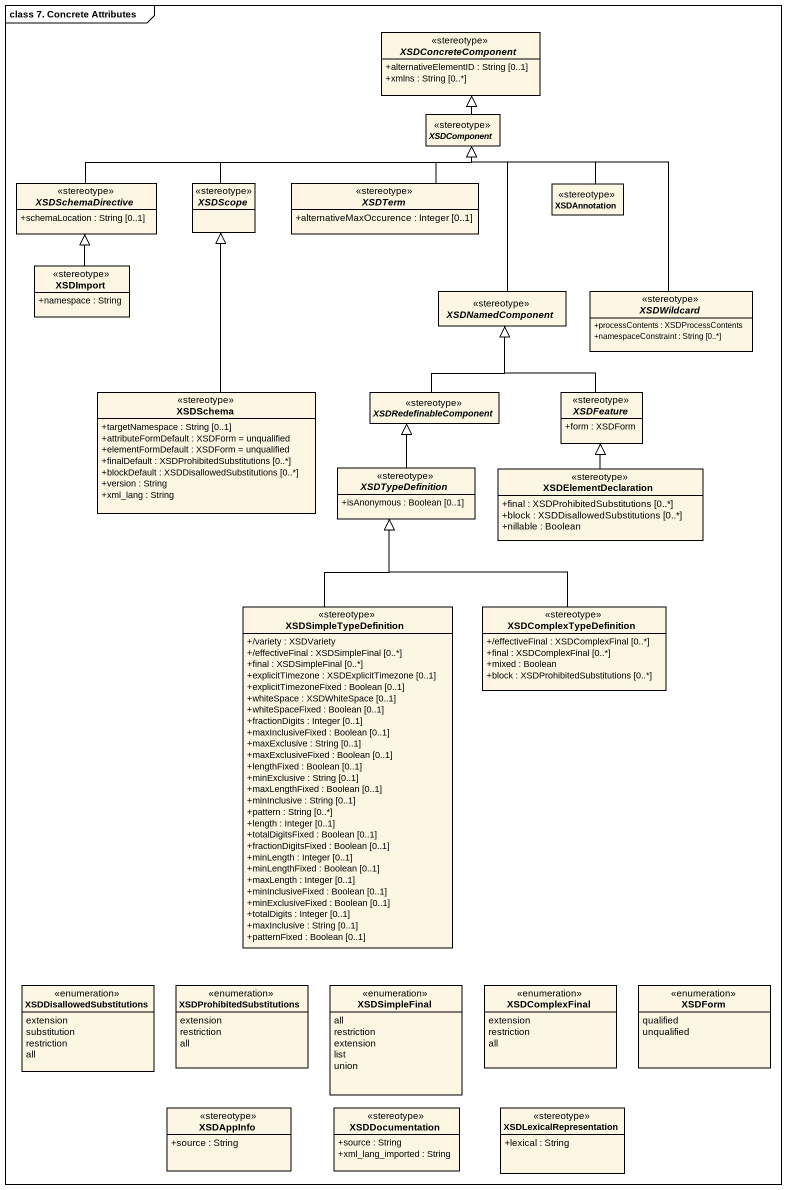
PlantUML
@startuml
mainframe class 7. Concrete Attributes
hide circle
hide empty members
skinparam classAttributeIconSize 0
abstract class XSDConcreteComponent <<stereotype>> {
  +alternativeElementID : String [0..1]
  +xmlns : String [0..*]
}
abstract class XSDComponent <<stereotype>>
abstract class XSDSchemaDirective <<stereotype>> {
  +schemaLocation : String [0..1]
}
abstract class XSDScope <<stereotype>>
abstract class XSDTerm <<stereotype>> {
  +alternativeMaxOccurence : Integer [0..1]
}
class XSDAnnotation <<stereotype>>
class XSDImport <<stereotype>> {
  +namespace : String
}
abstract class XSDNamedComponent <<stereotype>>
abstract class XSDWildcard <<stereotype>> {
  +processContents : XSDProcessContents
  +namespaceConstraint : String [0..*]
}
class XSDSchema <<stereotype>> {
  +targetNamespace : String [0..1]
  +attributeFormDefault : XSDForm = unqualified
  +elementFormDefault : XSDForm = unqualified
  +finalDefault : XSDProhibitedSubstitutions [0..*]
  +blockDefault : XSDDisallowedSubstitutions [0..*]
  +version : String
  +xml_lang : String
}
abstract class XSDRedefinableComponent <<stereotype>>
abstract class XSDFeature <<stereotype>> {
  +form : XSDForm
}
abstract class XSDTypeDefinition <<stereotype>> {
  +isAnonymous : Boolean [0..1]
}
class XSDElementDeclaration <<stereotype>> {
  +final : XSDProhibitedSubstitutions [0..*]
  +block : XSDDisallowedSubstitutions [0..*]
  +nillable : Boolean
}
class XSDSimpleTypeDefinition <<stereotype>> {
  +/variety : XSDVariety
  +/effectiveFinal : XSDSimpleFinal [0..*]
  +final : XSDSimpleFinal [0..*]
  +explicitTimezone : XSDExplicitTimezone [0..1]
  +explicitTimezoneFixed : Boolean [0..1]
  +whiteSpace : XSDWhiteSpace [0..1]
  +whiteSpaceFixed : Boolean [0..1]
  +fractionDigits : Integer [0..1]
  +maxInclusiveFixed : Boolean [0..1]
  +maxExclusive : String [0..1]
  +maxExclusiveFixed : Boolean [0..1]
  +lengthFixed : Boolean [0..1]
  +minExclusive : String [0..1]
  +maxLengthFixed : Boolean [0..1]
  +minInclusive : String [0..1]
  +pattern : String [0..*]
  +length : Integer [0..1]
  +totalDigitsFixed : Boolean [0..1]
  +fractionDigitsFixed : Boolean [0..1]
  +minLength : Integer [0..1]
  +minLengthFixed : Boolean [0..1]
  +maxLength : Integer [0..1]
  +minInclusiveFixed : Boolean [0..1]
  +minExclusiveFixed : Boolean [0..1]
  +totalDigits : Integer [0..1]
  +maxInclusive : String [0..1]
  +patternFixed : Boolean [0..1]
}
class XSDComplexTypeDefinition <<stereotype>> {
  +/effectiveFinal : XSDComplexFinal [0..*]
  +final : XSDComplexFinal [0..*]
  +mixed : Boolean
  +block : XSDProhibitedSubstitutions [0..*]
}
enum XSDDisallowedSubstitutions {
  extension
  substitution
  restriction
  all
}
enum XSDProhibitedSubstitutions {
  extension
  restriction
  all
}
enum XSDSimpleFinal {
  all
  restriction
  extension
  list
  union
}
enum XSDComplexFinal {
  extension
  restriction
  all
}
enum XSDForm {
  qualified
  unqualified
}
class XSDAppInfo <<stereotype>> {
  +source : String
}
class XSDDocumentation <<stereotype>> {
  +source : String
  +xml_lang_imported : String
}
class XSDLexicalRepresentation <<stereotype>> {
  +lexical : String
}
XSDComponent -up-|> XSDConcreteComponent
XSDSchemaDirective -right-|> XSDComponent
XSDScope -right-|> XSDComponent
XSDTerm -up-|> XSDComponent
XSDAnnotation -left-|> XSDComponent
XSDImport -up-|> XSDSchemaDirective
XSDNamedComponent -up-|> XSDComponent
XSDWildcard -up-|> XSDComponent
XSDSchema -up-|> XSDScope
XSDRedefinableComponent -up-|> XSDNamedComponent
XSDFeature -up-|> XSDNamedComponent
XSDTypeDefinition -up-|> XSDRedefinableComponent
XSDElementDeclaration -up-|> XSDFeature
XSDSimpleTypeDefinition -up-|> XSDTypeDefinition
XSDComplexTypeDefinition -up-|> XSDTypeDefinition
@enduml
